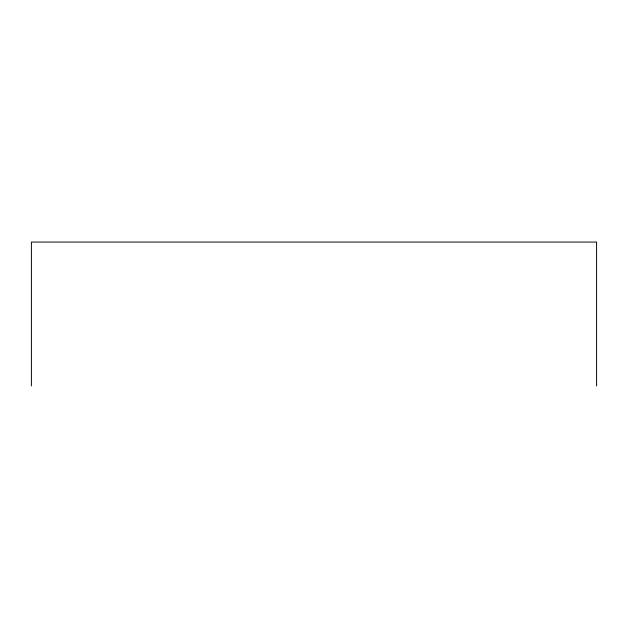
<?xml version="1.0" encoding="UTF-8"?>
<svg xmlns="http://www.w3.org/2000/svg" width="628" height="628" viewBox="0 0 628 628"><rect width="100%" height="100%" fill="white"/><g stroke="black" fill="none" stroke-linecap="round" stroke-linejoin="round"><path stroke-width="0.94" d="M596.6 385.937L596.6 242.063L31.4 242.063L31.4 385.937"/></g></svg>
